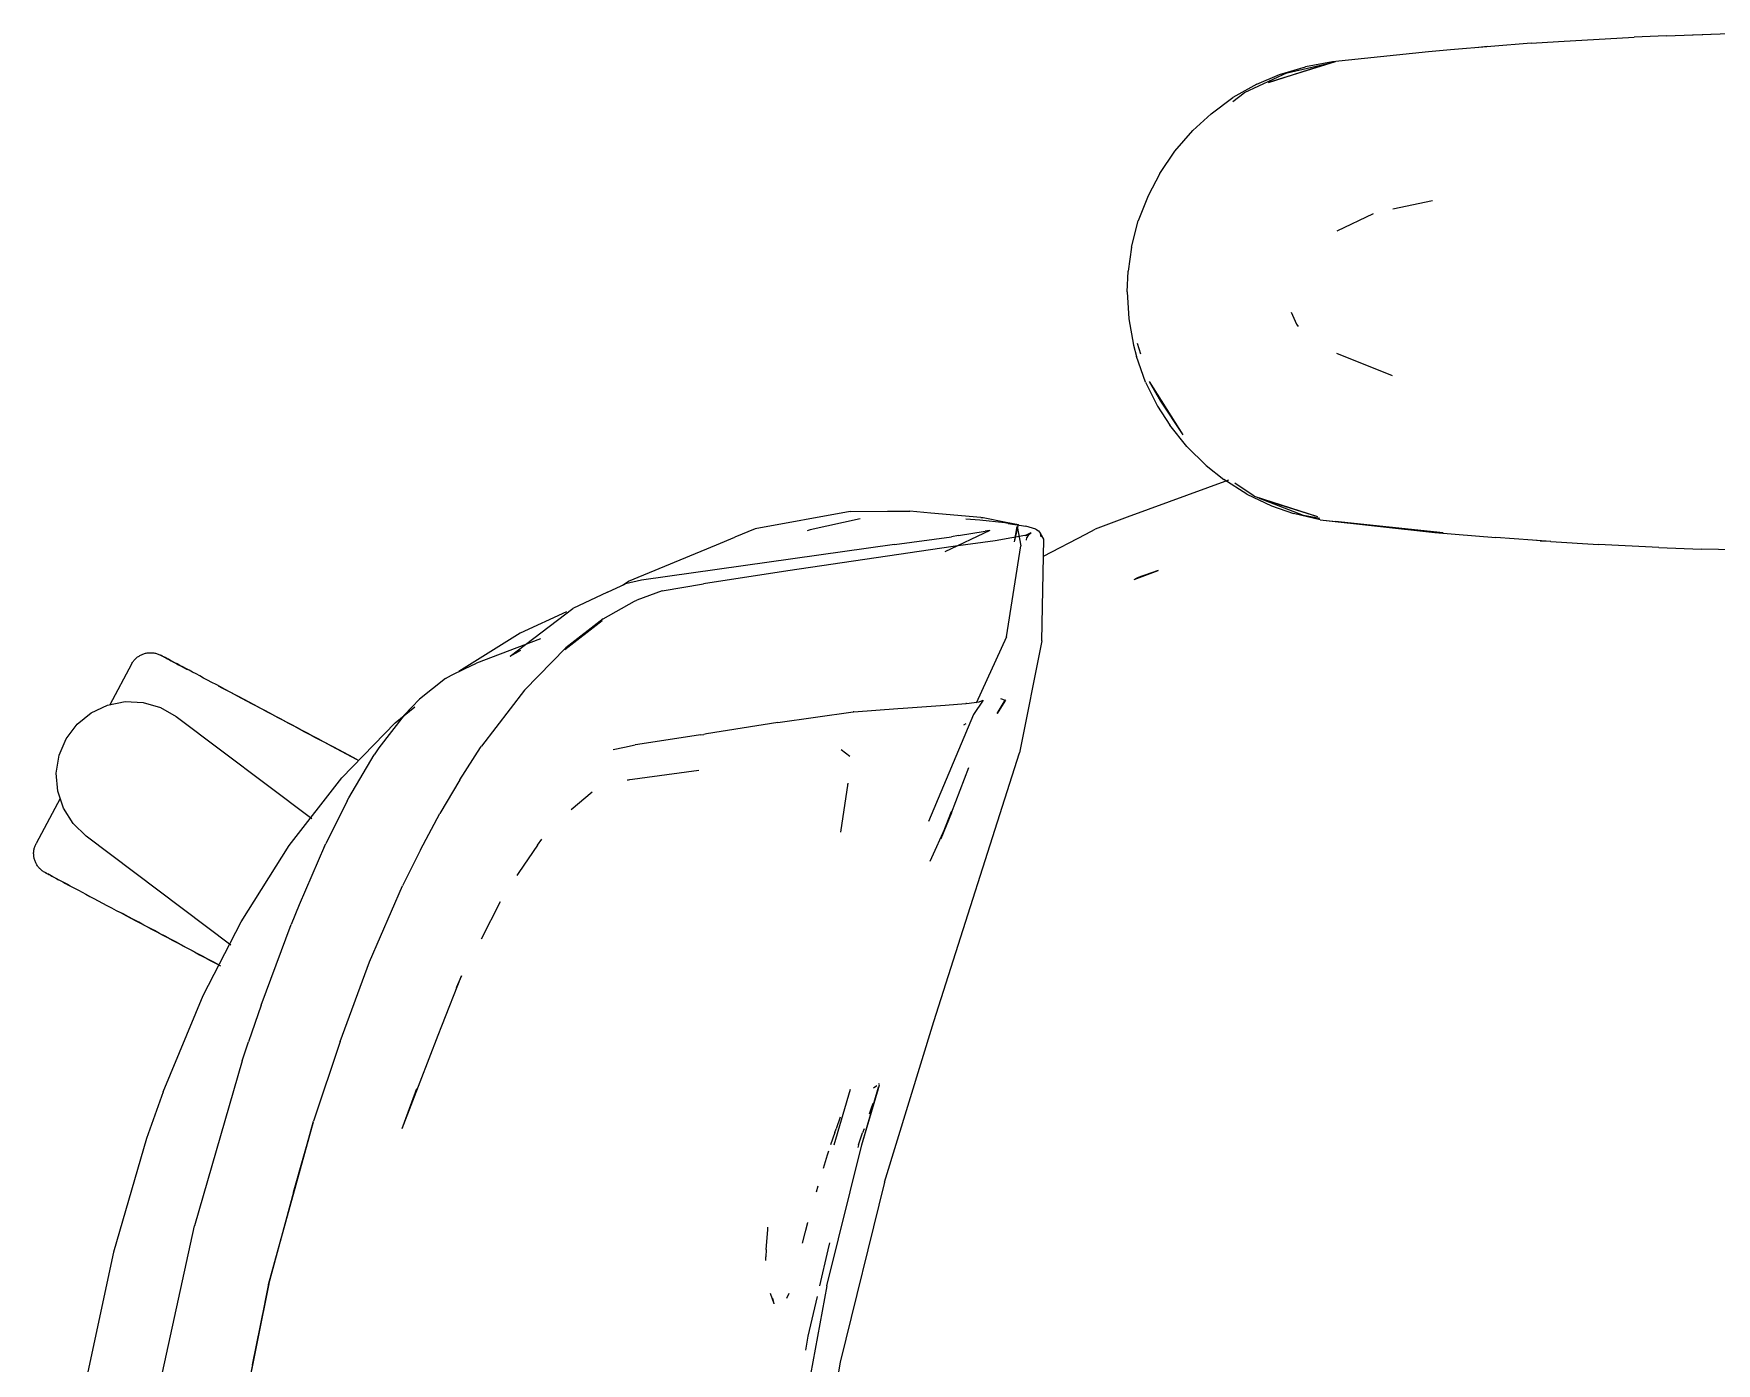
# Model space of a CAD drawing. Header units: millimetres. Extents: x 155927 to 326028, y -36033 to 97293.
# Drawn here: x 185202.3 to 185516.7, y 32209.6 to 32458 of the extents above; entities that cross this region are included whole.
import ezdxf

# ---------------------------------------------------------------- set-up
doc = ezdxf.new("R2010")
doc.units = ezdxf.units.MM
doc.header["$MEASUREMENT"] = 0
doc.layers.add('G-IMPT', color=8, linetype='CONTINUOUS', lineweight=9)
doc.layers.add('I-FURN', color=8, linetype='CONTINUOUS', lineweight=9)

msp = doc.modelspace()

# ---------------------------------------------------------------- linework, layer by layer
at = {"layer": 'G-IMPT'}
for p, q in [((185507.3, 32457.65), (185519.06, 32458.04)), ((185512.19, 32457.79), (185514.12, 32457.9)), ((185514.12, 32457.9), (185515.62, 32457.92)), ((185462.86, 32454.67), (185444.94, 32452.76)), ((185466.99, 32455.02), (185462.86, 32454.67)), ((185482.05, 32456.26), (185466.99, 32455.02)), ((185473.87, 32455.61), (185472.19, 32455.44)), ((185482.05, 32456.26), (185487.14, 32456.59)), ((185487.14, 32456.59), (185501.28, 32457.4)), ((185507.3, 32457.65), (185501.28, 32457.4)), ((185445.45, 32452.76), (185432.99, 32448.93)), ((185432.99, 32448.93), (185442.14, 32451.85)), ((185435.03, 32450.4), (185439.89, 32451.87)), ((185436.48, 32450.72), (185444.89, 32452.64)), ((185444.94, 32452.76), (185439.89, 32451.87)), ((185445.45, 32452.76), (185442.14, 32451.85)), ((185430.79, 32448.59), (185426.35, 32446.08)), ((185436.48, 32450.72), (185428.42, 32446.98)), ((185430.79, 32448.59), (185435.03, 32450.4)), ((185422.27, 32443.08), (185426.35, 32446.08)), ((185426.31, 32445.39), (185428.42, 32446.98)), ((185422.27, 32443.08), (185418.83, 32439.92)), ((185415.51, 32436.08), (185418.83, 32439.92)), ((185412.68, 32431.92), (185415.51, 32436.08)), ((185412.68, 32431.92), (185410.49, 32427.75)), ((185410.49, 32427.75), (185408.66, 32423.04)), ((185463.65, 32426.8), (185456.22, 32425.22)), ((185445.82, 32421.19), (185452.6, 32424.46)), ((185407.39, 32418.17), (185408.66, 32423.04)), ((185407.39, 32418.17), (185406.75, 32413.66)), ((185406.57, 32409.81), (185406.75, 32413.66)), ((185406.57, 32409.81), (185406.87, 32404.77)), ((185406.87, 32404.77), (185407.75, 32399.82)), ((185437.19, 32405.99), (185438.2, 32403.76)), ((185438.2, 32403.76), (185438.5, 32403.31)), ((185407.75, 32399.82), (185408.31, 32397.7)), ((185409.11, 32398.13), (185408.49, 32400.16)), ((185456.15, 32394.09), (185445.73, 32398.24)), ((185410.02, 32392.92), (185408.31, 32397.7)), ((185410.02, 32392.92), (185412.27, 32388.41)), ((185410.67, 32393.02), (185412.83, 32389.34)), ((185410.67, 32393.02), (185416.99, 32383.07)), ((185412.83, 32389.34), (185416.99, 32383.07)), ((185412.27, 32388.41), (185414.53, 32384.87)), ((185417.72, 32380.89), (185414.53, 32384.87)), ((185417.72, 32380.89), (185421.33, 32377.34)), ((185421.33, 32377.34), (185424.63, 32374.72)), ((185425.53, 32374.6), (185406.59, 32367.66)), ((185428.96, 32371.99), (185424.63, 32374.72)), ((185430.28, 32371.6), (185426.7, 32374.02)), ((185428.96, 32371.99), (185433.54, 32369.8)), ((185430.28, 32371.6), (185432.99, 32370.69)), ((185430.28, 32371.6), (185442.14, 32367.78)), ((185439.5, 32367.99), (185431.32, 32371.19)), ((185432.99, 32370.69), (185442.14, 32367.78)), ((185433.54, 32369.8), (185437.67, 32368.35)), ((185354.81, 32368.76), (185337.11, 32365.52)), ((185356.67, 32367.35), (185347.37, 32365.3)), ((185354.81, 32368.76), (185361.78, 32368.78)), ((185361.78, 32368.78), (185365.95, 32368.78)), ((185369.9, 32368.44), (185365.95, 32368.78)), ((185379.23, 32367.64), (185369.9, 32368.44)), ((185379.06, 32367.12), (185376.47, 32367.33)), ((185383.75, 32366.6), (185379.06, 32367.12)), ((185379.23, 32367.64), (185379.7, 32367.6)), ((185379.7, 32367.6), (185383.95, 32366.78)), ((185384.36, 32366.53), (185383.75, 32366.6)), ((185383.95, 32366.78), (185386.27, 32366.34)), ((185384.36, 32366.53), (185387.64, 32365.99)), ((185406.59, 32367.66), (185400.62, 32365.47)), ((185442.63, 32367.2), (185437.67, 32368.35)), ((185442.56, 32367.41), (185439.5, 32367.99)), ((185442.63, 32367.2), (185465.59, 32364.74)), ((185442.63, 32367.2), (185445.45, 32366.86)), ((185442.63, 32367.2), (185464.07, 32364.84)), ((185465.59, 32364.74), (185445.45, 32366.86)), ((185329.89, 32362.53), (185333.26, 32363.92)), ((185337.11, 32365.52), (185333.26, 32363.92)), ((185347.37, 32365.3), (185346.79, 32365.15)), ((185363.09, 32362.57), (185373.75, 32364.01)), ((185380.94, 32365.2), (185372.53, 32361.21)), ((185375.05, 32364.23), (185373.75, 32364.01)), ((185375.05, 32364.23), (185380.07, 32365.06)), ((185380.94, 32365.2), (185380.07, 32365.06)), ((185388.17, 32364.4), (185381.91, 32363.29)), ((185385.55, 32363.06), (185386.27, 32366.34)), ((185385.55, 32363.06), (185386.04, 32365.93)), ((185386.04, 32365.93), (185386.72, 32362.35)), ((185387.55, 32364.23), (185388.65, 32364.79)), ((185387.55, 32364.23), (185388.17, 32364.4)), ((185389.5, 32365.44), (185387.64, 32365.99)), ((185387.75, 32363.36), (185387.83, 32363.86)), ((185388.15, 32364.4), (185387.83, 32363.86)), ((185388.15, 32364.4), (185388.65, 32364.79)), ((185389.5, 32365.44), (185390.04, 32365.12)), ((185390.04, 32365.12), (185390.41, 32364.62)), ((185391.02, 32363.59), (185390.41, 32364.62)), ((185390.54, 32364), (185390.41, 32364.62)), ((185390.41, 32364.62), (185390.44, 32364.55)), ((185390.54, 32364), (185390.44, 32364.55)), ((185390.64, 32344.6), (185391.02, 32363.59)), ((185390.96, 32360.4), (185398.86, 32364.54)), ((185398.86, 32364.54), (185400.62, 32365.47)), ((185464.07, 32364.84), (185475.47, 32363.86)), ((185485.76, 32363.13), (185475.47, 32363.86)), ((185483.71, 32363.27), (185482.3, 32363.4)), ((185313.44, 32355.74), (185329.89, 32362.53)), ((185363.09, 32362.57), (185315.87, 32355.9)), ((185374.05, 32362.18), (185343.18, 32357.63)), ((185381.91, 32363.29), (185374.05, 32362.18)), ((185384.01, 32345.3), (185386.72, 32362.35)), ((185483.71, 32363.27), (185485.62, 32363.18)), ((185485.76, 32363.13), (185494.63, 32362.57)), ((185505.93, 32362.03), (185494.63, 32362.57)), ((185505.93, 32362.03), (185513.81, 32361.73)), ((185526.12, 32361.44), (185513.81, 32361.73)), ((185343.18, 32357.63), (185327.41, 32355.23)), ((185407.89, 32356.06), (185412.36, 32357.7)), ((185412.36, 32357.7), (185408.48, 32356.32)), ((185309.52, 32353.68), (185312.88, 32355.25)), ((185312.27, 32354.97), (185313.44, 32355.74)), ((185315.87, 32355.9), (185312.88, 32355.25)), ((185319.74, 32353.93), (185314.95, 32352.18)), ((185319.74, 32353.93), (185327.41, 32355.23)), ((185407.89, 32356.06), (185408.48, 32356.32)), ((185309.52, 32353.68), (185303, 32350.64)), ((185308.7, 32348.68), (185314.53, 32351.97)), ((185314.53, 32351.97), (185314.95, 32352.18)), ((185291.29, 32341.7), (185303, 32350.64)), ((185301.81, 32349.97), (185293.18, 32345.99)), ((185301.52, 32342.96), (185308.47, 32348.35)), ((185308.7, 32348.68), (185301.73, 32343.26)), ((185308.47, 32348.35), (185305.09, 32345.76)), ((185293.18, 32345.99), (185281.73, 32338.87)), ((185296.95, 32344.94), (185285.04, 32340.43)), ((185301.52, 32342.96), (185305.09, 32345.76)), ((185384.01, 32345.3), (185378.39, 32332.95)), ((185390.64, 32344.6), (185386.44, 32323.65)), ((185291.29, 32341.7), (185293.32, 32342.86)), ((185293.99, 32335.36), (185301.73, 32343.26)), ((185280.37, 32338.18), (185282.81, 32339.35)), ((185282.81, 32339.35), (185285.04, 32340.43)), ((185279.24, 32337.56), (185274.37, 32333.7)), ((185279.24, 32337.56), (185280.37, 32338.18)), ((185293.99, 32335.36), (185285.97, 32324.92)), ((185269.81, 32329.26), (185273.48, 32332.26)), ((185274.37, 32333.7), (185271.48, 32330.68)), ((185355.5, 32331.33), (185363.74, 32331.95)), ((185363.74, 32331.95), (185364.73, 32332.02)), ((185364.73, 32332.02), (185372.59, 32332.58)), ((185372.59, 32332.58), (185376.46, 32332.88)), ((185376.55, 32332.88), (185376.46, 32332.88)), ((185376.55, 32332.88), (185378.93, 32333.18)), ((185379.66, 32333.47), (185377.9, 32330.8)), ((185378.94, 32333.18), (185378.93, 32333.18)), ((185378.94, 32333.18), (185379.66, 32333.47)), ((185382.28, 32331.01), (185383.8, 32333.5)), ((185383.86, 32333.48), (185382.28, 32331.01)), ((185383.8, 32333.5), (185382.31, 32331.03)), ((185382.93, 32333.77), (185383.8, 32333.5)), ((185383.86, 32333.48), (185383.8, 32333.5)), ((185269.81, 32329.26), (185259.85, 32318.96)), ((185271.48, 32330.68), (185266.77, 32324.55)), ((185341.35, 32329.29), (185327.99, 32327.17)), ((185341.35, 32329.29), (185355.42, 32331.32)), ((185355.5, 32331.33), (185355.42, 32331.32)), ((185377.9, 32330.8), (185369.46, 32310.82)), ((185376.45, 32329.08), (185376.01, 32328.81)), ((185326.88, 32327), (185315.15, 32325.2)), ((185326.88, 32327), (185327.48, 32327.09)), ((185327.99, 32327.17), (185327.48, 32327.09)), ((185261.17, 32315.26), (185265.9, 32323.26)), ((185266.77, 32324.55), (185265.9, 32323.26)), ((185281.92, 32318.57), (185285.8, 32324.67)), ((185285.8, 32324.67), (185285.97, 32324.92)), ((185310.54, 32324.24), (185312.7, 32324.7)), ((185312.7, 32324.7), (185314.68, 32325.12)), ((185315.15, 32325.2), (185314.68, 32325.12)), ((185354.76, 32322.94), (185353.12, 32324.22)), ((185370.45, 32273.41), (185386.44, 32323.65)), ((185326.58, 32320.32), (185313.22, 32318.54)), ((185373.76, 32312.46), (185377.02, 32320.93)), ((185250.05, 32306.36), (185259.85, 32318.96)), ((185281.92, 32318.57), (185278.15, 32312.34)), ((185302.72, 32313.04), (185306.63, 32316.38)), ((185313.22, 32318.54), (185313.69, 32318.68)), ((185354.41, 32317.99), (185353.01, 32308.83)), ((185354.41, 32317.99), (185354.36, 32317.64)), ((185260.86, 32314.66), (185256.86, 32306.65)), ((185260.86, 32314.66), (185261.17, 32315.26)), ((185274.58, 32305.55), (185278.15, 32312.34)), ((185372.74, 32310.08), (185369.69, 32303.37)), ((185371.74, 32307.56), (185373.77, 32312.67)), ((185373.77, 32312.67), (185371.74, 32307.55)), ((185373.76, 32312.46), (185371.74, 32307.56)), ((185296.45, 32306.41), (185297.2, 32307.51)), ((185241.07, 32292.07), (185250.05, 32306.36)), ((185256.64, 32306.21), (185251.87, 32295.25)), ((185256.64, 32306.21), (185256.86, 32306.65)), ((185274.58, 32305.55), (185271.2, 32298.82)), ((185296.45, 32306.41), (185292.95, 32301.27)), ((185292.95, 32301.27), (185292.56, 32300.7)), ((185265.02, 32284.6), (185271.2, 32298.82)), ((185251.87, 32295.25), (185250.39, 32291.57)), ((185289.42, 32295.8), (185285.88, 32288.83)), ((185233.98, 32278.29), (185241.07, 32292.07)), ((185244.79, 32276.5), (185250.39, 32291.57)), ((185259.56, 32269.72), (185265.02, 32284.6)), ((185278.53, 32272.64), (185282.25, 32281.96)), ((185282.25, 32281.96), (185281.25, 32279.72)), ((185226.46, 32260.32), (185233.98, 32278.29)), ((185244.79, 32276.5), (185242.45, 32269.67)), ((185277.86, 32270.91), (185278.53, 32272.64)), ((185361.27, 32243.43), (185370.45, 32273.41)), ((185241.25, 32266.07), (185242.45, 32269.67)), ((185259.56, 32269.72), (185254.55, 32254.8)), ((185271.15, 32253.46), (185277.86, 32270.91)), ((185241.25, 32266.07), (185232.31, 32235.24)), ((185226.46, 32260.32), (185223.39, 32251.58)), ((185271.15, 32253.46), (185273.87, 32260.89)), ((185351.85, 32250.38), (185354.88, 32260.81)), ((185357.04, 32250.38), (185360.31, 32261.6)), ((185357.04, 32250.38), (185360.15, 32261.2)), ((185357.04, 32250.38), (185360.1, 32260.91)), ((185359.22, 32261.06), (185359.83, 32261.45)), ((185359.22, 32261.06), (185359.43, 32261.21)), ((185360.1, 32260.91), (185360.15, 32261.2)), ((185360.31, 32261.6), (185360.18, 32261.85)), ((185358.42, 32256.16), (185358.77, 32257.13)), ((185358.77, 32257.13), (185359.16, 32258.2)), ((185246.17, 32224.3), (185254.55, 32254.8)), ((185246.17, 32224.3), (185254.6, 32254.71)), ((185250.82, 32241.55), (185254.6, 32254.71)), ((185351.95, 32252.68), (185352.21, 32253.4)), ((185352.97, 32255.56), (185352.21, 32253.4)), ((185357.43, 32253.41), (185357.15, 32252.61)), ((185223.39, 32251.58), (185217.22, 32230.34)), ((185350.49, 32224.06), (185357.04, 32250.38)), ((185351.95, 32252.68), (185351.18, 32250.37)), ((185356.41, 32250.38), (185356.26, 32249.92)), ((185356.41, 32250.38), (185357.15, 32252.61)), ((185350.56, 32248.46), (185349.77, 32245.97)), ((185350.8, 32249.24), (185350.56, 32248.46)), ((185250.82, 32241.55), (185246.17, 32224.3)), ((185348.78, 32242.67), (185348.45, 32241.55)), ((185361.27, 32243.43), (185352.95, 32209.75)), ((185225.64, 32204.45), (185232.31, 32235.24)), ((185339.17, 32230.82), (185339.45, 32234.53)), ((185339.45, 32234.53), (185339.48, 32235.01)), ((185346.87, 32235.88), (185345.88, 32232.02)), ((185346.87, 32235.88), (185346.48, 32234.35)), ((185350.72, 32230.8), (185351.06, 32232.08)), ((185217.22, 32230.34), (185212.4, 32207.98)), ((185339.17, 32230.82), (185339.07, 32229.45)), ((185339.07, 32228.75), (185339.07, 32229.45)), ((185349.17, 32224.05), (185350.72, 32230.8)), ((185239.99, 32193.18), (185246.21, 32224.42)), ((185246.21, 32224.42), (185240, 32193.25)), ((185246.17, 32224.3), (185243.09, 32209.28)), ((185340.61, 32220.66), (185339.92, 32222.61)), ((185343.03, 32221.71), (185343.41, 32222.67)), ((185343.28, 32222.26), (185343.41, 32222.67)), ((185350.49, 32224.06), (185345.56, 32197.4)), ((185347.01, 32214.65), (185348.72, 32222.07)), ((185340.61, 32220.66), (185340.39, 32221.71)), ((185346.54, 32212.02), (185347.01, 32214.65)), ((185352.95, 32209.75), (185346.7, 32172.01))]:
    msp.add_line(p, q, dxfattribs=at)
at = {"layer": 'I-FURN'}
for p, q in [((185221.47, 32341.36), (185221.59, 32341.46)), ((185221.59, 32341.46), (185221.72, 32341.56)), ((185221.72, 32341.56), (185221.85, 32341.65)), ((185221.85, 32341.65), (185221.99, 32341.74)), ((185221.99, 32341.74), (185222.12, 32341.83)), ((185222.12, 32341.83), (185222.26, 32341.9)), ((185222.26, 32341.9), (185222.41, 32341.98)), ((185222.41, 32341.98), (185222.56, 32342.04)), ((185222.56, 32342.04), (185222.71, 32342.1)), ((185222.71, 32342.1), (185222.86, 32342.16)), ((185222.86, 32342.16), (185223.01, 32342.2)), ((185223.01, 32342.2), (185223.17, 32342.25)), ((185223.17, 32342.25), (185223.32, 32342.28)), ((185223.32, 32342.28), (185223.48, 32342.31)), ((185223.48, 32342.31), (185223.64, 32342.33)), ((185223.64, 32342.33), (185223.8, 32342.35)), ((185223.8, 32342.35), (185223.96, 32342.36)), ((185223.96, 32342.36), (185224.12, 32342.36)), ((185224.12, 32342.36), (185224.29, 32342.36)), ((185224.29, 32342.36), (185224.45, 32342.35)), ((185224.45, 32342.35), (185224.61, 32342.34)), ((185224.61, 32342.34), (185224.77, 32342.31)), ((185224.77, 32342.31), (185224.93, 32342.28)), ((185224.93, 32342.28), (185225.08, 32342.25)), ((185225.08, 32342.25), (185225.24, 32342.21)), ((185225.24, 32342.21), (185225.39, 32342.16)), ((185225.39, 32342.16), (185225.55, 32342.11)), ((185225.55, 32342.11), (185225.7, 32342.05)), ((185225.7, 32342.05), (185225.84, 32341.98)), ((185225.84, 32341.98), (185225.99, 32341.91)), ((185225.99, 32341.91), (185226.03, 32341.89)), ((185226.03, 32341.89), (185226.05, 32341.88)), ((185226.07, 32341.87), (185226.03, 32341.89)), ((185226.03, 32341.89), (185226.03, 32341.89)), ((185226.05, 32341.88), (185226.11, 32341.85)), ((185226.16, 32341.82), (185226.07, 32341.87)), ((185226.11, 32341.85), (185226.21, 32341.8)), ((185226.28, 32341.76), (185226.16, 32341.82)), ((185226.21, 32341.8), (185226.35, 32341.72)), ((185226.44, 32341.67), (185226.28, 32341.76)), ((185226.35, 32341.72), (185226.53, 32341.63)), ((185226.64, 32341.56), (185226.44, 32341.67)), ((185226.53, 32341.63), (185226.75, 32341.51)), ((185226.88, 32341.44), (185226.64, 32341.56)), ((185226.75, 32341.51), (185227, 32341.37)), ((185227.16, 32341.29), (185226.88, 32341.44)), ((185227, 32341.37), (185227.3, 32341.21)), ((185220.57, 32340.23), (185216.54, 32332.64)), ((185220.57, 32340.23), (185220.65, 32340.37)), ((185220.65, 32340.37), (185220.74, 32340.5)), ((185220.74, 32340.5), (185220.83, 32340.64)), ((185220.83, 32340.64), (185220.92, 32340.77)), ((185220.92, 32340.77), (185221.02, 32340.89)), ((185221.02, 32340.89), (185221.13, 32341.02)), ((185221.13, 32341.02), (185221.24, 32341.13)), ((185221.24, 32341.13), (185221.35, 32341.25)), ((185221.35, 32341.25), (185221.47, 32341.36)), ((185227.48, 32341.12), (185227.16, 32341.29)), ((185227.3, 32341.21), (185227.64, 32341.03)), ((185227.83, 32340.93), (185227.48, 32341.12)), ((185227.64, 32341.03), (185228.01, 32340.84)), ((185228.23, 32340.72), (185227.83, 32340.93)), ((185228.01, 32340.84), (185228.42, 32340.62)), ((185228.66, 32340.49), (185228.23, 32340.72)), ((185228.42, 32340.62), (185228.87, 32340.38)), ((185229.12, 32340.25), (185228.66, 32340.49)), ((185228.87, 32340.38), (185229.35, 32340.12)), ((185229.62, 32339.98), (185229.12, 32340.25)), ((185229.35, 32340.12), (185229.87, 32339.85)), ((185230.16, 32339.69), (185229.62, 32339.98)), ((185229.87, 32339.85), (185230.42, 32339.56)), ((185230.73, 32339.39), (185230.16, 32339.69)), ((185230.42, 32339.56), (185231, 32339.25)), ((185231.33, 32339.07), (185230.73, 32339.39)), ((185231.96, 32338.73), (185231.33, 32339.07)), ((185232.63, 32338.38), (185231.96, 32338.73)), ((185233.32, 32338.01), (185232.63, 32338.38)), ((185234.04, 32337.63), (185233.32, 32338.01)), ((185234.79, 32337.23), (185234.04, 32337.63)), ((185235.57, 32336.82), (185234.79, 32337.23)), ((185236.37, 32336.39), (185235.57, 32336.82)), ((185237.19, 32335.95), (185236.37, 32336.39)), ((185236.75, 32336.19), (185237.58, 32335.75)), ((185238.04, 32335.5), (185237.19, 32335.95)), ((185237.58, 32335.75), (185238.44, 32335.29)), ((185238.91, 32335.04), (185238.04, 32335.5)), ((185238.44, 32335.29), (185239.31, 32334.83)), ((185213.04, 32331.11), (185216.09, 32332.55)), ((185216.09, 32332.55), (185219.39, 32333.22)), ((185219.39, 32333.22), (185222.76, 32333.08)), ((185222.76, 32333.08), (185226, 32332.14)), ((185226, 32332.14), (185228.92, 32330.45)), ((185239.8, 32334.57), (185238.91, 32335.04)), ((185239.31, 32334.83), (185240.21, 32334.35)), ((185240.7, 32334.09), (185239.8, 32334.57)), ((185240.21, 32334.35), (185241.12, 32333.86)), ((185241.62, 32333.6), (185240.7, 32334.09)), ((185241.12, 32333.86), (185242.05, 32333.37)), ((185242.56, 32333.1), (185241.62, 32333.6)), ((185242.05, 32333.37), (185243, 32332.87)), ((185243.51, 32332.59), (185242.56, 32333.1)), ((185243, 32332.87), (185243.96, 32332.36)), ((185244.48, 32332.08), (185243.51, 32332.59)), ((185243.96, 32332.36), (185244.92, 32331.84)), ((185245.45, 32331.56), (185244.48, 32332.08)), ((185208.39, 32326.28), (185210.42, 32328.98)), ((185210.42, 32328.98), (185213.04, 32331.11)), ((185228.92, 32330.45), (185254.24, 32311.37)), ((185244.92, 32331.84), (185245.9, 32331.32)), ((185246.44, 32331.04), (185245.45, 32331.56)), ((185245.9, 32331.32), (185246.89, 32330.8)), ((185247.43, 32330.51), (185246.44, 32331.04)), ((185246.89, 32330.8), (185247.88, 32330.27)), ((185248.42, 32329.98), (185247.43, 32330.51)), ((185247.88, 32330.27), (185248.88, 32329.74)), ((185249.42, 32329.45), (185248.42, 32329.98)), ((185248.88, 32329.74), (185249.89, 32329.2)), ((185250.43, 32328.92), (185249.42, 32329.45)), ((185249.89, 32329.2), (185250.89, 32328.67)), ((185251.43, 32328.38), (185250.43, 32328.92)), ((185207.06, 32323.18), (185208.39, 32326.28)), ((185250.89, 32328.67), (185251.9, 32328.14)), ((185252.44, 32327.85), (185251.43, 32328.38)), ((185251.9, 32328.14), (185252.9, 32327.6)), ((185253.44, 32327.31), (185252.44, 32327.85)), ((185252.9, 32327.6), (185253.9, 32327.07)), ((185254.44, 32326.78), (185253.44, 32327.31)), ((185253.9, 32327.07), (185254.9, 32326.54)), ((185255.44, 32326.25), (185254.44, 32326.78)), ((185254.9, 32326.54), (185255.89, 32326.01)), ((185256.42, 32325.73), (185255.44, 32326.25)), ((185255.89, 32326.01), (185256.87, 32325.49)), ((185257.4, 32325.21), (185256.42, 32325.73)), ((185206.52, 32319.85), (185207.06, 32323.18)), ((185256.87, 32325.49), (185257.85, 32324.97)), ((185258.37, 32324.69), (185257.4, 32325.21)), ((185257.85, 32324.97), (185258.81, 32324.46)), ((185259.33, 32324.18), (185258.37, 32324.69)), ((185258.81, 32324.46), (185259.76, 32323.95)), ((185260.27, 32323.68), (185259.33, 32324.18)), ((185259.76, 32323.95), (185260.7, 32323.45)), ((185261.2, 32323.19), (185260.27, 32323.68)), ((185260.7, 32323.45), (185261.62, 32322.96)), ((185262.11, 32322.7), (185261.2, 32323.19)), ((185261.62, 32322.96), (185262.53, 32322.48)), ((185263.01, 32322.23), (185262.11, 32322.7)), ((185206.78, 32316.49), (185206.52, 32319.85)), ((185207.85, 32313.29), (185206.78, 32316.49)), ((185207.23, 32315.14), (185202.76, 32306.73)), ((185209.65, 32310.44), (185207.85, 32313.29)), ((185212.08, 32308.1), (185209.65, 32310.44)), ((185239.14, 32287.7), (185212.08, 32308.1)), ((185202.29, 32304.99), (185202.3, 32305.15)), ((185202.29, 32304.83), (185202.29, 32304.99)), ((185202.3, 32304.66), (185202.29, 32304.83)), ((185202.3, 32305.15), (185202.32, 32305.31)), ((185202.31, 32304.5), (185202.3, 32304.66)), ((185202.32, 32304.34), (185202.31, 32304.5)), ((185202.32, 32305.31), (185202.34, 32305.47)), ((185202.34, 32304.18), (185202.32, 32304.34)), ((185202.34, 32305.47), (185202.37, 32305.63)), ((185202.37, 32304.03), (185202.34, 32304.18)), ((185202.37, 32305.63), (185202.41, 32305.78)), ((185202.41, 32303.87), (185202.37, 32304.03)), ((185202.41, 32305.78), (185202.45, 32305.94)), ((185202.45, 32303.71), (185202.41, 32303.87)), ((185202.45, 32305.94), (185202.49, 32306.09)), ((185202.5, 32303.56), (185202.45, 32303.71)), ((185202.49, 32306.09), (185202.55, 32306.25)), ((185202.55, 32306.25), (185202.61, 32306.4)), ((185202.61, 32306.4), (185202.67, 32306.54)), ((185202.67, 32306.54), (185202.74, 32306.69)), ((185202.74, 32306.69), (185202.76, 32306.73)), ((185202.55, 32303.41), (185202.5, 32303.56)), ((185202.61, 32303.26), (185202.55, 32303.41)), ((185202.68, 32303.11), (185202.61, 32303.26)), ((185202.75, 32302.97), (185202.68, 32303.11)), ((185202.83, 32302.82), (185202.75, 32302.97)), ((185202.91, 32302.69), (185202.83, 32302.82)), ((185203, 32302.55), (185202.91, 32302.69)), ((185203.09, 32302.42), (185203, 32302.55)), ((185203.19, 32302.29), (185203.09, 32302.42)), ((185203.3, 32302.17), (185203.19, 32302.29)), ((185203.41, 32302.05), (185203.3, 32302.17)), ((185203.52, 32301.94), (185203.41, 32302.05)), ((185203.64, 32301.83), (185203.52, 32301.94)), ((185203.76, 32301.72), (185203.64, 32301.83)), ((185203.89, 32301.62), (185203.76, 32301.72)), ((185204.02, 32301.53), (185203.89, 32301.62)), ((185204.15, 32301.44), (185204.02, 32301.53)), ((185204.29, 32301.35), (185204.15, 32301.44)), ((185204.43, 32301.28), (185204.29, 32301.35)), ((185204.44, 32301.27), (185204.43, 32301.28)), ((185204.43, 32301.28), (185204.45, 32301.27)), ((185204.48, 32301.25), (185204.44, 32301.27)), ((185204.45, 32301.27), (185204.51, 32301.23)), ((185204.56, 32301.21), (185204.48, 32301.25)), ((185204.51, 32301.23), (185204.61, 32301.18)), ((185204.68, 32301.14), (185204.56, 32301.21)), ((185204.61, 32301.18), (185204.75, 32301.11)), ((185204.84, 32301.06), (185204.68, 32301.14)), ((185204.75, 32301.11), (185204.93, 32301.01)), ((185205.04, 32300.95), (185204.84, 32301.06)), ((185204.93, 32301.01), (185205.15, 32300.89)), ((185205.28, 32300.82), (185205.04, 32300.95)), ((185205.15, 32300.89), (185205.41, 32300.76)), ((185205.56, 32300.67), (185205.28, 32300.82)), ((185205.41, 32300.76), (185205.71, 32300.6)), ((185205.88, 32300.5), (185205.56, 32300.67)), ((185205.71, 32300.6), (185206.04, 32300.42)), ((185206.24, 32300.31), (185205.88, 32300.5)), ((185206.04, 32300.42), (185206.41, 32300.22)), ((185206.63, 32300.11), (185206.24, 32300.31)), ((185206.41, 32300.22), (185206.82, 32300)), ((185207.06, 32299.88), (185206.63, 32300.11)), ((185206.82, 32300), (185207.27, 32299.77)), ((185207.53, 32299.63), (185207.06, 32299.88)), ((185207.27, 32299.77), (185207.75, 32299.51)), ((185208.03, 32299.36), (185207.53, 32299.63)), ((185207.75, 32299.51), (185208.27, 32299.23)), ((185208.56, 32299.08), (185208.03, 32299.36)), ((185208.27, 32299.23), (185208.82, 32298.94)), ((185209.13, 32298.78), (185208.56, 32299.08)), ((185208.82, 32298.94), (185209.4, 32298.63)), ((185209.4, 32298.63), (185210.02, 32298.3)), ((185210.02, 32298.3), (185210.67, 32297.96)), ((185210.67, 32297.96), (185211.35, 32297.6)), ((185211.35, 32297.6), (185212.05, 32297.22)), ((185212.05, 32297.22), (185212.79, 32296.83)), ((185212.79, 32296.83), (185213.55, 32296.43)), ((185213.55, 32296.43), (185214.34, 32296.01)), ((185214.34, 32296.01), (185215.15, 32295.58)), ((185215.15, 32295.58), (185215.99, 32295.13)), ((185215.99, 32295.13), (185216.84, 32294.68)), ((185216.84, 32294.68), (185217.72, 32294.21)), ((185217.72, 32294.21), (185218.62, 32293.73)), ((185219.11, 32293.47), (185218.2, 32293.95)), ((185218.62, 32293.73), (185219.53, 32293.25)), ((185220.03, 32292.98), (185219.11, 32293.47)), ((185219.53, 32293.25), (185220.46, 32292.75)), ((185220.97, 32292.48), (185220.03, 32292.98)), ((185220.46, 32292.75), (185221.4, 32292.25)), ((185221.92, 32291.98), (185220.97, 32292.48)), ((185221.4, 32292.25), (185222.36, 32291.74)), ((185222.88, 32291.47), (185221.92, 32291.98)), ((185222.36, 32291.74), (185223.33, 32291.23)), ((185223.86, 32290.95), (185222.88, 32291.47)), ((185223.33, 32291.23), (185224.31, 32290.71)), ((185224.84, 32290.42), (185223.86, 32290.95)), ((185224.31, 32290.71), (185225.29, 32290.18)), ((185225.83, 32289.9), (185224.84, 32290.42)), ((185225.29, 32290.18), (185226.29, 32289.65)), ((185226.83, 32289.37), (185225.83, 32289.9)), ((185226.29, 32289.65), (185227.29, 32289.12)), ((185227.83, 32288.83), (185226.83, 32289.37)), ((185227.29, 32289.12), (185228.29, 32288.59)), ((185228.83, 32288.3), (185227.83, 32288.83)), ((185228.29, 32288.59), (185229.3, 32288.05)), ((185229.84, 32287.77), (185228.83, 32288.3)), ((185229.3, 32288.05), (185230.3, 32287.52)), ((185230.84, 32287.23), (185229.84, 32287.77)), ((185230.3, 32287.52), (185231.31, 32286.99)), ((185231.85, 32286.7), (185230.84, 32287.23)), ((185231.31, 32286.99), (185232.31, 32286.45)), ((185232.85, 32286.17), (185231.85, 32286.7)), ((185232.31, 32286.45), (185233.3, 32285.92)), ((185233.84, 32285.64), (185232.85, 32286.17)), ((185233.3, 32285.92), (185234.29, 32285.4)), ((185234.83, 32285.11), (185233.84, 32285.64)), ((185234.29, 32285.4), (185235.28, 32284.87)), ((185235.81, 32284.59), (185234.83, 32285.11)), ((185235.28, 32284.87), (185236.25, 32284.36)), ((185236.77, 32284.08), (185235.81, 32284.59)), ((185236.25, 32284.36), (185237.22, 32283.84))]:
    msp.add_line(p, q, dxfattribs=at)

doc.saveas('drawing.dxf')
